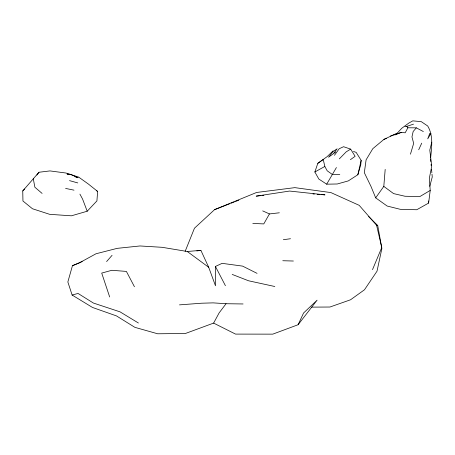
<?xml version="1.0" encoding="UTF-8"?>
<svg xmlns="http://www.w3.org/2000/svg" width="455" height="455" viewBox="0 0 455 455"><rect width="100%" height="100%" fill="white"/><g stroke="black" fill="none" stroke-linecap="round" stroke-linejoin="round"><path stroke-width="0.68" d="M430.629 158.01C431.647 147.369 433.535 135.687 427.711 126.007L421.25 121.633L412.782 120.854L408.715 123.146L401.72 128.31L397.425 132.985L383.952 139.384L372.81 148.671L366.11 159.802L364.324 172.701L371.001 186.459L375.676 197.857L387.159 206.041L400.269 209.311L416.752 209.744L428.61 203.078L428.65 200.962M97.62 191.43L96.921 200.905L87.206 211.228L71.424 215.812L49.68 214.328L32.464 208.754L22.955 201.008L22.75 190.935L38.976 172.252L49.976 170.915L66.009 173.031L78.681 177.109L88.327 184.002L97.62 191.43L96.443 190.634M375.676 197.857L383.804 186.396L385.186 169.396M353.461 151.447L356.174 152.397L361.145 160.359L360.764 164.716L357.858 174.731L348.28 180.914L337.257 183.985L326.684 184.184L318.836 179.048L314.86 171.979L317.806 163.345L327.077 156.674L333.054 150.918M428.61 203.078L430.214 190.44L429.327 178.349L431.71 166.32L429.804 150.099L431.784 142.125M361.145 160.359L357.858 174.731M429.77 186.323L432.25 176.995L431.994 174.18M82.184 261.545L72.453 265.697L67.846 281.969L72.129 295.045L92.484 307.449L116.469 315.906L134.885 327.344L157.669 333.782L185.418 333.487L213.617 323.096L219.122 312.903L226.05 303.724L243.061 303.963M410.444 154.194L413.675 143.365L411.957 136.915L413.168 131.484L416.348 127.844L423.355 131.552M185.151 251.365L194.461 228.211L214.555 209.658L256.586 192.471L294.846 187.642L330.893 192.579L359.183 205.324L376.592 225.282L381.768 247.526L372.509 269.644M418.702 149.769L421.722 143.16M298.11 324.728L303.57 313L317.112 300.169L298.11 324.728L272.761 334.146L235.554 334.101L213.617 323.096M416.348 127.844L407.873 127.781L405.195 132.797L401.219 132.416L390.384 136.068M326.684 184.184L336.416 167.542M279.353 212.792L269.44 213.93L263.781 223.911L252.804 223.428M334.453 155.309L339.191 148.739L343.565 146.709L350.663 149.138L355.116 156.327L350.407 159.682M36.872 175.05L38.976 172.252M333.907 153.022L337.172 148.791L333.151 151.418L328.527 157.242L335.762 152.01M106.595 261.574L112.066 255.329M339.339 158.863L346.232 151.822L350.663 149.138M22.75 190.935L24.672 189.024M317.806 163.345L323.232 159.472L324.836 166.462L327.185 170.773L332.167 174.362L339.788 174.635M430.214 190.44L419.846 196.571L404.978 196.253L393.592 193.602L383.804 186.396M314.86 171.979L324.836 166.462M72.453 265.697L79.028 263.053L96.005 253.765L117.197 248.35L139.969 245.962L162.145 247.31L187.272 251.49L200.888 250.352L208.697 267.29L215.482 285.791L215.425 266.459L222.108 263.343L242.589 266.112L257.058 273.358M383.952 139.384L386.511 138.354M394.826 134.999L401.219 132.416M214.555 209.658L229.661 203.76M230.975 203.243L234.257 201.963M235.571 201.451L238.852 200.166M405.041 126.331L406.85 126.331L413.521 124.158M72.129 295.045L78.038 293.435L93.377 303.036L120.018 311.84L138.417 323.01M196.827 250.927L200.888 250.352M283.351 239.711L290.5 238.733M261.068 195.593L256.193 196.139L289.579 191.054L324.984 194.865L321.446 194.603M262.461 195.434L263.854 195.28M179.463 304.873L201.559 303.218L213.122 302.876L226.05 303.724M311.658 307.131L329.949 307.023L350.532 299.782L364.489 289.761L377.019 271.186L381.87 248.532L377.718 225.47L368.624 216.603M282.788 260.732L293.39 261.022M312.955 193.978L314.371 194.08M317.198 194.291L320.03 194.501M376.592 225.282L377.718 225.47M65.594 188.421L74.006 190.156M274.82 286.513L248.566 280.781L232.198 274.422M69.53 180.624L77.782 182.927M68.307 174.447L67.004 174.003L70.627 174.362L78.055 177.757L74.802 176.654M262.706 210.887L269.44 213.93M208.697 267.29L187.272 251.49M42.105 193.426L34.876 187.232L33.283 178.741M406.85 126.331L407.873 127.781M79.915 194.126L82.594 199.091L87.206 211.228M134.447 286.752L126.388 271.413L111.85 270.293L101.71 273.085L109.672 296.978M215.425 266.459L225.418 285.695M430.635 159.392L430.828 161.508M431.084 164.323L431.215 165.728M431.539 169.249L431.863 172.769M429.594 133.867L427.717 138.877L430.97 133.474L429.594 133.867"/></g></svg>
